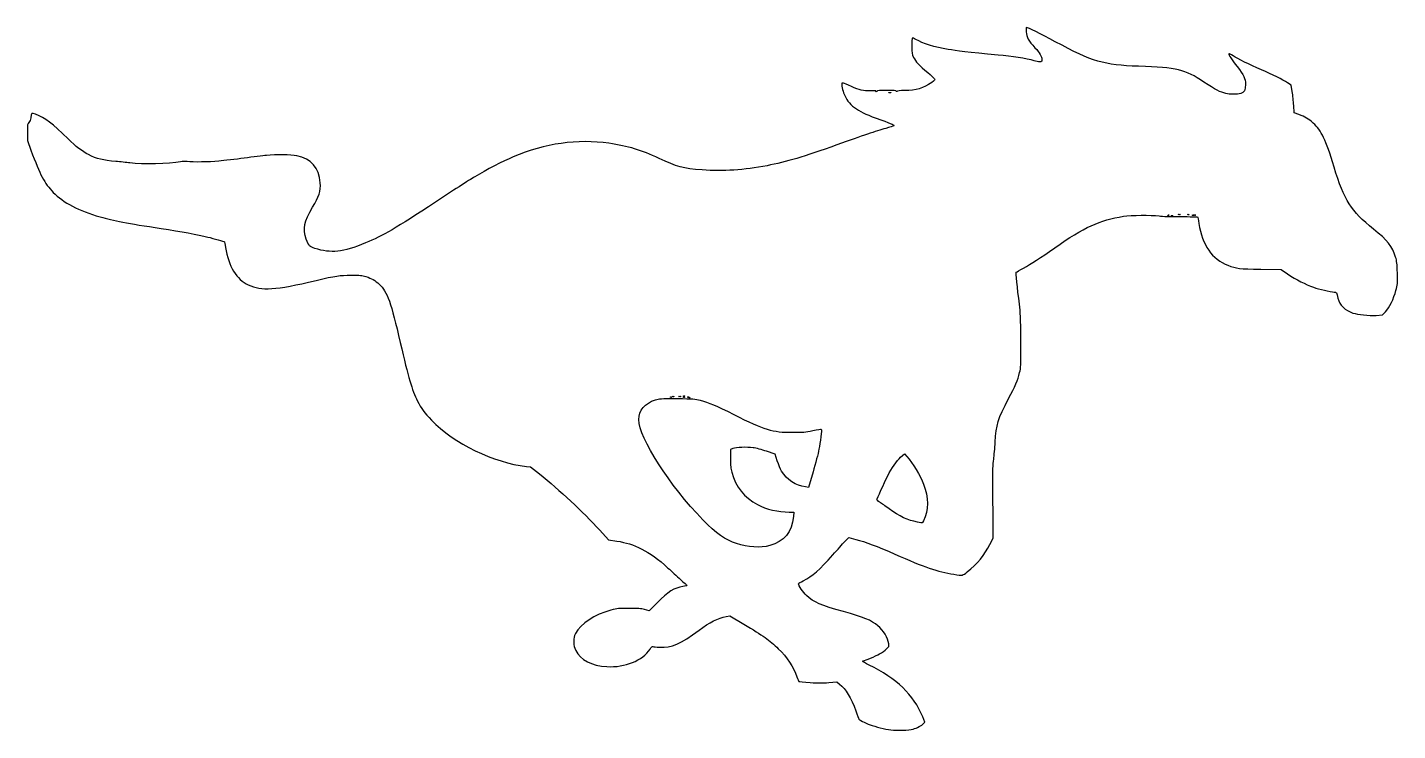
# Model space of a CAD drawing. Header units: centimetres. Extents: x -8.5 to 1.6, y 7.1 to 12.3.
import ezdxf

# ---------------------------------------------------------------- set-up
doc = ezdxf.new("R2010")
doc.units = ezdxf.units.CM
doc.header["$MEASUREMENT"] = 0
doc.layers.add('Layer 1', color=7, linetype='Continuous')

msp = doc.modelspace()

# ---------------------------------------------------------------- linework, layer by layer
at = {"layer": 'Layer 1'}
for points, knots in [([(-2.14722, 7.14827), (-2.19005, 7.15362), (-2.26336, 7.17133), (-2.30032, 7.18524), (-2.30032, 7.18524), (-2.34029, 7.20028), (-2.38525, 7.22344), (-2.38525, 7.22898), (-2.38525, 7.22898), (-2.38525, 7.23151), (-2.39439, 7.25801), (-2.40557, 7.28788), (-2.40557, 7.28788), (-2.44231, 7.38609), (-2.48057, 7.44917), (-2.52601, 7.4864), (-2.52601, 7.4864), (-2.52601, 7.4864), (-2.54666, 7.50332), (-2.54666, 7.50332), (-2.54666, 7.50332), (-2.54666, 7.50332), (-2.60529, 7.4979), (-2.60529, 7.4979), (-2.60529, 7.4979), (-2.65171, 7.4936), (-2.68061, 7.49365), (-2.74417, 7.49814), (-2.74417, 7.49814), (-2.78831, 7.50126), (-2.82599, 7.50498), (-2.8279, 7.50639), (-2.8279, 7.50639), (-2.82981, 7.50781), (-2.83615, 7.52309), (-2.84199, 7.54035), (-2.84199, 7.54035), (-2.86624, 7.61202), (-2.91558, 7.68678), (-2.97902, 7.74795), (-2.97902, 7.74795), (-3.04477, 7.81134), (-3.08931, 7.84308), (-3.23497, 7.93032), (-3.23497, 7.93032), (-3.23497, 7.93032), (-3.33661, 7.9912), (-3.33661, 7.9912), (-3.33661, 7.9912), (-3.33661, 7.9912), (-3.36391, 7.98625), (-3.36391, 7.98625), (-3.36391, 7.98625), (-3.42394, 7.97536), (-3.48891, 7.94275), (-3.56444, 7.88558), (-3.56444, 7.88558), (-3.70385, 7.78006), (-3.76476, 7.7537), (-3.8571, 7.75894), (-3.8571, 7.75894), (-3.87985, 7.76023), (-3.90161, 7.76259), (-3.90546, 7.76418), (-3.90546, 7.76418), (-3.91047, 7.76626), (-3.91657, 7.76072), (-3.92696, 7.74468), (-3.92696, 7.74468), (-3.98167, 7.66025), (-4.11086, 7.60805), (-4.24598, 7.61579), (-4.24598, 7.61579), (-4.35817, 7.6222), (-4.44152, 7.66525), (-4.47553, 7.73435), (-4.47553, 7.73435), (-4.4884, 7.76048), (-4.49018, 7.7685), (-4.49018, 7.80019), (-4.49018, 7.80019), (-4.49019, 7.83118), (-4.48838, 7.83972), (-4.47739, 7.86069), (-4.47739, 7.86069), (-4.43983, 7.93237), (-4.33582, 8.00061), (-4.21558, 8.03244), (-4.21558, 8.03244), (-4.16614, 8.04553), (-4.15817, 8.04637), (-4.08229, 8.04643), (-4.08229, 8.04643), (-4.01342, 8.04649), (-3.99666, 8.04511), (-3.96796, 8.03698), (-3.96796, 8.03698), (-3.96796, 8.03698), (-3.93433, 8.02746), (-3.93433, 8.02746), (-3.93433, 8.02746), (-3.93433, 8.02746), (-3.87461, 8.08744), (-3.87461, 8.08744), (-3.87461, 8.08744), (-3.79313, 8.16928), (-3.7481, 8.19783), (-3.68481, 8.2078), (-3.68481, 8.2078), (-3.66793, 8.21046), (-3.65428, 8.2137), (-3.65449, 8.215), (-3.65449, 8.215), (-3.65469, 8.21631), (-3.67587, 8.23654), (-3.70156, 8.25997), (-3.70156, 8.25997), (-3.72724, 8.2834), (-3.76894, 8.32143), (-3.79421, 8.3445), (-3.79421, 8.3445), (-3.86495, 8.40902), (-3.92793, 8.45439), (-3.98814, 8.48419), (-3.98814, 8.48419), (-4.05663, 8.51809), (-4.09883, 8.53168), (-4.17352, 8.54386), (-4.17352, 8.54386), (-4.17352, 8.54386), (-4.23337, 8.55362), (-4.23337, 8.55362), (-4.23337, 8.55362), (-4.23337, 8.55362), (-4.29739, 8.62316), (-4.29739, 8.62316), (-4.29739, 8.62316), (-4.42506, 8.76184), (-4.59477, 8.92027), (-4.74407, 9.04016), (-4.74407, 9.04016), (-4.74407, 9.04016), (-4.80952, 9.09273), (-4.80952, 9.09273), (-4.80952, 9.09273), (-4.80952, 9.09273), (-4.84046, 9.09593), (-4.84046, 9.09593), (-4.84046, 9.09593), (-5.08011, 9.12077), (-5.37692, 9.26534), (-5.54238, 9.43783), (-5.54238, 9.43783), (-5.59253, 9.49012), (-5.61838, 9.52555), (-5.64475, 9.57814), (-5.64475, 9.57814), (-5.68715, 9.66272), (-5.71275, 9.7494), (-5.77252, 10.01081), (-5.77252, 10.01081), (-5.83981, 10.30507), (-5.86895, 10.38582), (-5.92798, 10.44159), (-5.92798, 10.44159), (-5.95843, 10.47036), (-5.98367, 10.4849), (-6.02593, 10.49804), (-6.02593, 10.49804), (-6.05565, 10.50727), (-6.0684, 10.50848), (-6.13578, 10.5084), (-6.13578, 10.5084), (-6.22217, 10.5083), (-6.24734, 10.50454), (-6.39522, 10.46957), (-6.39522, 10.46957), (-6.69706, 10.3982), (-6.79618, 10.39176), (-6.89539, 10.43707), (-6.89539, 10.43707), (-6.98303, 10.47709), (-7.04097, 10.57235), (-7.0639, 10.71411), (-7.0639, 10.71411), (-7.06746, 10.73611), (-7.07093, 10.75463), (-7.07161, 10.75527), (-7.07161, 10.75527), (-7.07418, 10.75769), (-7.15082, 10.77974), (-7.1939, 10.79047), (-7.1939, 10.79047), (-7.26524, 10.80822), (-7.39386, 10.83184), (-7.53914, 10.85387), (-7.53914, 10.85387), (-7.7907, 10.89201), (-7.89147, 10.91108), (-7.98991, 10.93914), (-7.98991, 10.93914), (-8.14534, 10.98345), (-8.26594, 11.04646), (-8.33631, 11.12013), (-8.33631, 11.12013), (-8.40315, 11.19008), (-8.43301, 11.24664), (-8.50127, 11.43251), (-8.50127, 11.43251), (-8.50127, 11.43251), (-8.52777, 11.50466), (-8.52777, 11.50466), (-8.52777, 11.50466), (-8.52777, 11.50466), (-8.52777, 11.5657), (-8.52777, 11.5657), (-8.52777, 11.5657), (-8.52777, 11.62403), (-8.5273, 11.62721), (-8.51708, 11.63742), (-8.51708, 11.63742), (-8.50979, 11.64471), (-8.50535, 11.65583), (-8.50313, 11.67238), (-8.50313, 11.67238), (-8.49845, 11.70715), (-8.49569, 11.70919), (-8.46799, 11.69837), (-8.46799, 11.69837), (-8.39484, 11.6698), (-8.34517, 11.63228), (-8.22737, 11.51666), (-8.22737, 11.51666), (-8.16952, 11.45988), (-8.12241, 11.42339), (-8.07638, 11.39971), (-8.07638, 11.39971), (-8.01473, 11.368), (-7.97032, 11.35694), (-7.87317, 11.34913), (-7.87317, 11.34913), (-7.84234, 11.34665), (-7.79594, 11.34161), (-7.77004, 11.33792), (-7.77004, 11.33792), (-7.67994, 11.3251), (-7.47892, 11.32958), (-7.39566, 11.34626), (-7.39566, 11.34626), (-7.38013, 11.34937), (-7.35928, 11.35034), (-7.34634, 11.34856), (-7.34634, 11.34856), (-7.30611, 11.343), (-7.18569, 11.34453), (-7.1128, 11.35151), (-7.1128, 11.35151), (-7.07356, 11.35527), (-6.989, 11.36528), (-6.92489, 11.37375), (-6.92489, 11.37375), (-6.86077, 11.38223), (-6.78742, 11.39126), (-6.76188, 11.39382), (-6.76188, 11.39382), (-6.69138, 11.40089), (-6.57866, 11.39972), (-6.53799, 11.39148), (-6.53799, 11.39148), (-6.42915, 11.36945), (-6.37234, 11.3039), (-6.36396, 11.19069), (-6.36396, 11.19069), (-6.35958, 11.13139), (-6.37327, 11.08778), (-6.42053, 11.01057), (-6.42053, 11.01057), (-6.48346, 10.90776), (-6.49479, 10.85041), (-6.46694, 10.7757), (-6.46694, 10.7757), (-6.44798, 10.72484), (-6.44222, 10.71856), (-6.40336, 10.70635), (-6.40336, 10.70635), (-6.28311, 10.66859), (-6.19933, 10.67764), (-6.0286, 10.74686), (-6.0286, 10.74686), (-5.9024, 10.79803), (-5.80255, 10.85642), (-5.51256, 11.04865), (-5.51256, 11.04865), (-5.39419, 11.12711), (-5.26332, 11.2116), (-5.22174, 11.23641), (-5.22174, 11.23641), (-5.13697, 11.28698), (-5.01279, 11.35118), (-4.93894, 11.38263), (-4.93894, 11.38263), (-4.70341, 11.48291), (-4.46416, 11.51688), (-4.23025, 11.48325), (-4.23025, 11.48325), (-4.08796, 11.46279), (-3.99016, 11.4333), (-3.8602, 11.37169), (-3.8602, 11.37169), (-3.72818, 11.3091), (-3.68165, 11.29663), (-3.54202, 11.28637), (-3.54202, 11.28637), (-3.38639, 11.27495), (-3.23255, 11.2851), (-3.06228, 11.31804), (-3.06228, 11.31804), (-2.92164, 11.34525), (-2.79046, 11.38421), (-2.54666, 11.47119), (-2.54666, 11.47119), (-2.3517, 11.54074), (-2.25833, 11.57248), (-2.18573, 11.59386), (-2.18573, 11.59386), (-2.15614, 11.60258), (-2.12891, 11.61077), (-2.12521, 11.61206), (-2.12521, 11.61206), (-2.11517, 11.61558), (-2.13947, 11.62675), (-2.22059, 11.65594), (-2.22059, 11.65594), (-2.32149, 11.69223), (-2.35979, 11.70947), (-2.40223, 11.73771), (-2.40223, 11.73771), (-2.44401, 11.76551), (-2.47008, 11.79509), (-2.48866, 11.83574), (-2.48866, 11.83574), (-2.49983, 11.8602), (-2.51079, 11.90364), (-2.51079, 11.92346), (-2.51079, 11.92346), (-2.51079, 11.934), (-2.5016, 11.93133), (-2.43906, 11.90268), (-2.43906, 11.90268), (-2.3788, 11.87508), (-2.35327, 11.86953), (-2.29656, 11.87174), (-2.29656, 11.87174), (-2.27078, 11.87274), (-2.25595, 11.87172), (-2.25759, 11.86906), (-2.25759, 11.86906), (-2.25905, 11.8667), (-2.25811, 11.86477), (-2.25549, 11.86477), (-2.25549, 11.86477), (-2.25288, 11.86477), (-2.25075, 11.86679), (-2.25075, 11.86926), (-2.25075, 11.86926), (-2.25075, 11.87206), (-2.22385, 11.87374), (-2.17901, 11.87374), (-2.17901, 11.87374), (-2.12464, 11.87374), (-2.10726, 11.87238), (-2.1072, 11.86814), (-2.1072, 11.86814), (-2.10716, 11.86425), (-2.10613, 11.86405), (-2.10384, 11.86747), (-2.10384, 11.86747), (-2.10181, 11.87052), (-2.08008, 11.87277), (-2.04713, 11.87333), (-2.04713, 11.87333), (-1.95657, 11.87489), (-1.91218, 11.88805), (-1.8458, 11.93303), (-1.8458, 11.93303), (-1.8211, 11.94977), (-1.82005, 11.95121), (-1.82604, 11.96042), (-1.82604, 11.96042), (-1.82952, 11.96576), (-1.85134, 11.98623), (-1.87454, 12.00589), (-1.87454, 12.00589), (-1.93849, 12.0601), (-1.96531, 12.08873), (-1.97978, 12.1182), (-1.97978, 12.1182), (-1.99223, 12.14356), (-1.99294, 12.14805), (-1.99294, 12.20179), (-1.99294, 12.20179), (-1.99294, 12.23302), (-1.99163, 12.25989), (-1.99003, 12.26149), (-1.99003, 12.26149), (-1.98843, 12.26309), (-1.97633, 12.25831), (-1.96313, 12.25087), (-1.96313, 12.25087), (-1.9105, 12.22118), (-1.82283, 12.19409), (-1.72393, 12.17693), (-1.72393, 12.17693), (-1.66333, 12.16642), (-1.57948, 12.1571), (-1.35403, 12.13582), (-1.35403, 12.13582), (-1.25419, 12.1264), (-1.14704, 12.10954), (-1.08726, 12.09386), (-1.08726, 12.09386), (-1.03411, 12.07991), (-1.0314, 12.08042), (-1.03128, 12.10435), (-1.03128, 12.10435), (-1.03117, 12.12515), (-1.0468, 12.15116), (-1.08235, 12.18936), (-1.08235, 12.18936), (-1.13138, 12.24204), (-1.14508, 12.26698), (-1.14711, 12.30728), (-1.14711, 12.30728), (-1.14802, 12.32529), (-1.14763, 12.34003), (-1.14623, 12.34003), (-1.14623, 12.34003), (-1.13633, 12.34003), (-1.04047, 12.2927), (-0.93238, 12.23445), (-0.93238, 12.23445), (-0.65563, 12.0853), (-0.5746, 12.06133), (-0.31832, 12.05274), (-0.31832, 12.05274), (-0.02979, 12.04307), (0.02286, 12.03038), (0.16644, 11.93587), (0.16644, 11.93587), (0.25302, 11.87888), (0.28664, 11.86117), (0.32732, 11.85113), (0.32732, 11.85113), (0.35693, 11.84382), (0.41187, 11.84378), (0.43862, 11.85106), (0.43862, 11.85106), (0.4633, 11.85777), (0.47216, 11.87594), (0.47263, 11.92082), (0.47263, 11.92082), (0.47307, 11.96204), (0.46151, 11.98644), (0.4112, 12.0505), (0.4112, 12.0505), (0.37386, 12.09804), (0.34659, 12.1411), (0.35102, 12.14553), (0.35102, 12.14553), (0.35221, 12.14673), (0.36603, 12.13933), (0.38173, 12.1291), (0.38173, 12.1291), (0.41528, 12.10722), (0.5007, 12.06538), (0.59185, 12.02617), (0.59185, 12.02617), (0.67316, 11.9912), (0.74732, 11.95425), (0.78268, 11.93109), (0.78268, 11.93109), (0.78268, 11.93109), (0.80986, 11.9133), (0.80986, 11.9133), (0.80986, 11.9133), (0.80986, 11.9133), (0.81827, 11.8655), (0.81827, 11.8655), (0.81827, 11.8655), (0.82289, 11.83921), (0.82781, 11.79288), (0.8292, 11.76255), (0.8292, 11.76255), (0.8292, 11.76255), (0.83172, 11.70741), (0.83172, 11.70741), (0.83172, 11.70741), (0.83172, 11.70741), (0.86762, 11.6953), (0.86762, 11.6953), (0.86762, 11.6953), (0.91316, 11.67994), (0.93875, 11.66481), (0.97325, 11.63288), (0.97325, 11.63288), (1.03597, 11.57481), (1.06462, 11.5145), (1.12747, 11.30824), (1.12747, 11.30824), (1.20325, 11.05958), (1.25159, 10.98348), (1.41876, 10.84965), (1.41876, 10.84965), (1.52187, 10.76711), (1.55857, 10.72069), (1.58214, 10.64305), (1.58214, 10.64305), (1.59152, 10.61214), (1.59332, 10.59549), (1.59507, 10.52384), (1.59507, 10.52384), (1.59701, 10.4444), (1.59656, 10.43852), (1.58517, 10.39606), (1.58517, 10.39606), (1.56931, 10.33696), (1.5351, 10.26691), (1.50778, 10.23759), (1.50778, 10.23759), (1.50778, 10.23759), (1.48632, 10.21458), (1.48632, 10.21458), (1.48632, 10.21458), (1.48632, 10.21458), (1.43925, 10.21189), (1.43925, 10.21189), (1.43925, 10.21189), (1.3829, 10.20867), (1.30423, 10.2164), (1.26672, 10.22885), (1.26672, 10.22885), (1.20898, 10.24801), (1.16815, 10.28843), (1.15636, 10.33811), (1.15636, 10.33811), (1.14556, 10.38366), (1.14603, 10.38286), (1.12953, 10.38415), (1.12953, 10.38415), (1.09635, 10.38675), (1.01886, 10.40461), (0.97574, 10.41959), (0.97574, 10.41959), (0.91738, 10.43987), (0.84619, 10.47633), (0.78446, 10.51758), (0.78446, 10.51758), (0.78446, 10.51758), (0.73554, 10.55026), (0.73554, 10.55026), (0.73554, 10.55026), (0.73554, 10.55026), (0.58635, 10.55238), (0.58635, 10.55238), (0.58635, 10.55238), (0.42527, 10.55467), (0.40767, 10.55679), (0.34378, 10.5816), (0.34378, 10.5816), (0.22583, 10.6274), (0.15353, 10.73133), (0.12803, 10.89174), (0.12803, 10.89174), (0.12392, 10.91755), (0.11996, 10.93927), (0.11923, 10.94001), (0.11923, 10.94001), (0.11849, 10.94074), (0.06262, 10.94137), (-0.00494, 10.9414), (-0.00494, 10.9414), (-0.0725, 10.94143), (-0.14492, 10.94364), (-0.16588, 10.9463), (-0.16588, 10.9463), (-0.22666, 10.95404), (-0.37085, 10.95263), (-0.42765, 10.94375), (-0.42765, 10.94375), (-0.60485, 10.91605), (-0.71913, 10.86382), (-0.93614, 10.71136), (-0.93614, 10.71136), (-1.04643, 10.63388), (-1.10899, 10.59314), (-1.1677, 10.56055), (-1.1677, 10.56055), (-1.19469, 10.54557), (-1.21849, 10.53274), (-1.2206, 10.53204), (-1.2206, 10.53204), (-1.22451, 10.53074), (-1.21313, 10.41451), (-1.19724, 10.29328), (-1.19724, 10.29328), (-1.18984, 10.23683), (-1.18822, 10.19397), (-1.18717, 10.0265), (-1.18717, 10.0265), (-1.18596, 9.83384), (-1.18625, 9.82566), (-1.19571, 9.78857), (-1.19571, 9.78857), (-1.21033, 9.73129), (-1.22874, 9.68794), (-1.2775, 9.59608), (-1.2775, 9.59608), (-1.35501, 9.45003), (-1.37043, 9.40007), (-1.37645, 9.2755), (-1.37645, 9.2755), (-1.37859, 9.23111), (-1.38359, 9.17361), (-1.38754, 9.14772), (-1.38754, 9.14772), (-1.39339, 9.10944), (-1.39449, 9.06923), (-1.39344, 8.93251), (-1.39344, 8.93251), (-1.39272, 8.84003), (-1.39219, 8.71967), (-1.39224, 8.66503), (-1.39224, 8.66503), (-1.39224, 8.66503), (-1.39235, 8.56569), (-1.39235, 8.56569), (-1.39235, 8.56569), (-1.39235, 8.56569), (-1.4159, 8.51832), (-1.4159, 8.51832), (-1.4159, 8.51832), (-1.45326, 8.44315), (-1.50955, 8.3748), (-1.58283, 8.31559), (-1.58283, 8.31559), (-1.61678, 8.28816), (-1.61769, 8.288), (-1.68133, 8.29825), (-1.68133, 8.29825), (-1.80253, 8.31775), (-1.89995, 8.35095), (-2.11848, 8.44719), (-2.11848, 8.44719), (-2.25135, 8.5057), (-2.33374, 8.53694), (-2.40612, 8.55626), (-2.40612, 8.55626), (-2.40612, 8.55626), (-2.45918, 8.57042), (-2.45918, 8.57042), (-2.45918, 8.57042), (-2.45918, 8.57042), (-2.48789, 8.53961), (-2.48789, 8.53961), (-2.48789, 8.53961), (-2.50368, 8.52267), (-2.54326, 8.47854), (-2.57585, 8.44155), (-2.57585, 8.44155), (-2.67381, 8.33036), (-2.72556, 8.28511), (-2.79438, 8.25046), (-2.79438, 8.25046), (-2.81349, 8.24084), (-2.82913, 8.23075), (-2.82913, 8.22804), (-2.82913, 8.22804), (-2.82913, 8.21358), (-2.79763, 8.16705), (-2.77053, 8.14148), (-2.77053, 8.14148), (-2.71627, 8.0903), (-2.66566, 8.06823), (-2.49651, 8.02201), (-2.49651, 8.02201), (-2.34781, 7.98138), (-2.2909, 7.95802), (-2.24314, 7.91801), (-2.24314, 7.91801), (-2.20217, 7.88369), (-2.16885, 7.82788), (-2.16275, 7.78339), (-2.16275, 7.78339), (-2.16026, 7.76525), (-2.16111, 7.7634), (-2.17992, 7.74606), (-2.17992, 7.74606), (-2.1908, 7.73603), (-2.21371, 7.71969), (-2.23083, 7.70976), (-2.23083, 7.70976), (-2.26029, 7.69267), (-2.33824, 7.65917), (-2.34856, 7.65917), (-2.34856, 7.65917), (-2.35119, 7.65917), (-2.35447, 7.65733), (-2.35586, 7.65509), (-2.35586, 7.65509), (-2.35725, 7.65285), (-2.33568, 7.64006), (-2.30793, 7.62667), (-2.30793, 7.62667), (-2.10489, 7.52871), (-1.97972, 7.40796), (-1.91235, 7.24506), (-1.91235, 7.24506), (-1.91235, 7.24506), (-1.89592, 7.20533), (-1.89592, 7.20533), (-1.89592, 7.20533), (-1.89592, 7.20533), (-1.90543, 7.1952), (-1.90543, 7.1952), (-1.90543, 7.1952), (-1.91846, 7.18133), (-1.95547, 7.16176), (-1.9833, 7.15402), (-1.9833, 7.15402), (-2.01226, 7.14597), (-2.10331, 7.14278), (-2.14722, 7.14827)], [0, 0, 0, 0, 0.00543478, 0.00543478, 0.00543478, 0.00543478, 0.01086957, 0.01086957, 0.01086957, 0.01086957, 0.01630435, 0.01630435, 0.01630435, 0.01630435, 0.02173913, 0.02173913, 0.02173913, 0.02173913, 0.02717391, 0.02717391, 0.02717391, 0.02717391, 0.0326087, 0.0326087, 0.0326087, 0.0326087, 0.03804348, 0.03804348, 0.03804348, 0.03804348, 0.04347826, 0.04347826, 0.04347826, 0.04347826, 0.04891304, 0.04891304, 0.04891304, 0.04891304, 0.05434783, 0.05434783, 0.05434783, 0.05434783, 0.05978261, 0.05978261, 0.05978261, 0.05978261, 0.06521739, 0.06521739, 0.06521739, 0.06521739, 0.07065217, 0.07065217, 0.07065217, 0.07065217, 0.07608696, 0.07608696, 0.07608696, 0.07608696, 0.08152174, 0.08152174, 0.08152174, 0.08152174, 0.08695652, 0.08695652, 0.08695652, 0.08695652, 0.0923913, 0.0923913, 0.0923913, 0.0923913, 0.09782609, 0.09782609, 0.09782609, 0.09782609, 0.10326087, 0.10326087, 0.10326087, 0.10326087, 0.10869565, 0.10869565, 0.10869565, 0.10869565, 0.11413043, 0.11413043, 0.11413043, 0.11413043, 0.11956522, 0.11956522, 0.11956522, 0.11956522, 0.125, 0.125, 0.125, 0.125, 0.13043478, 0.13043478, 0.13043478, 0.13043478, 0.13586957, 0.13586957, 0.13586957, 0.13586957, 0.14130435, 0.14130435, 0.14130435, 0.14130435, 0.14673913, 0.14673913, 0.14673913, 0.14673913, 0.15217391, 0.15217391, 0.15217391, 0.15217391, 0.1576087, 0.1576087, 0.1576087, 0.1576087, 0.16304348, 0.16304348, 0.16304348, 0.16304348, 0.16847826, 0.16847826, 0.16847826, 0.16847826, 0.17391304, 0.17391304, 0.17391304, 0.17391304, 0.17934783, 0.17934783, 0.17934783, 0.17934783, 0.18478261, 0.18478261, 0.18478261, 0.18478261, 0.19021739, 0.19021739, 0.19021739, 0.19021739, 0.19565217, 0.19565217, 0.19565217, 0.19565217, 0.20108696, 0.20108696, 0.20108696, 0.20108696, 0.20652174, 0.20652174, 0.20652174, 0.20652174, 0.21195652, 0.21195652, 0.21195652, 0.21195652, 0.2173913, 0.2173913, 0.2173913, 0.2173913, 0.22282609, 0.22282609, 0.22282609, 0.22282609, 0.22826087, 0.22826087, 0.22826087, 0.22826087, 0.23369565, 0.23369565, 0.23369565, 0.23369565, 0.23913043, 0.23913043, 0.23913043, 0.23913043, 0.24456522, 0.24456522, 0.24456522, 0.24456522, 0.25, 0.25, 0.25, 0.25, 0.25543478, 0.25543478, 0.25543478, 0.25543478, 0.26086957, 0.26086957, 0.26086957, 0.26086957, 0.26630435, 0.26630435, 0.26630435, 0.26630435, 0.27173913, 0.27173913, 0.27173913, 0.27173913, 0.27717391, 0.27717391, 0.27717391, 0.27717391, 0.2826087, 0.2826087, 0.2826087, 0.2826087, 0.28804348, 0.28804348, 0.28804348, 0.28804348, 0.29347826, 0.29347826, 0.29347826, 0.29347826, 0.29891304, 0.29891304, 0.29891304, 0.29891304, 0.30434783, 0.30434783, 0.30434783, 0.30434783, 0.30978261, 0.30978261, 0.30978261, 0.30978261, 0.31521739, 0.31521739, 0.31521739, 0.31521739, 0.32065217, 0.32065217, 0.32065217, 0.32065217, 0.32608696, 0.32608696, 0.32608696, 0.32608696, 0.33152174, 0.33152174, 0.33152174, 0.33152174, 0.33695652, 0.33695652, 0.33695652, 0.33695652, 0.3423913, 0.3423913, 0.3423913, 0.3423913, 0.34782609, 0.34782609, 0.34782609, 0.34782609, 0.35326087, 0.35326087, 0.35326087, 0.35326087, 0.35869565, 0.35869565, 0.35869565, 0.35869565, 0.36413043, 0.36413043, 0.36413043, 0.36413043, 0.36956522, 0.36956522, 0.36956522, 0.36956522, 0.375, 0.375, 0.375, 0.375, 0.38043478, 0.38043478, 0.38043478, 0.38043478, 0.38586957, 0.38586957, 0.38586957, 0.38586957, 0.39130435, 0.39130435, 0.39130435, 0.39130435, 0.39673913, 0.39673913, 0.39673913, 0.39673913, 0.40217391, 0.40217391, 0.40217391, 0.40217391, 0.4076087, 0.4076087, 0.4076087, 0.4076087, 0.41304348, 0.41304348, 0.41304348, 0.41304348, 0.41847826, 0.41847826, 0.41847826, 0.41847826, 0.42391304, 0.42391304, 0.42391304, 0.42391304, 0.42934783, 0.42934783, 0.42934783, 0.42934783, 0.43478261, 0.43478261, 0.43478261, 0.43478261, 0.44021739, 0.44021739, 0.44021739, 0.44021739, 0.44565217, 0.44565217, 0.44565217, 0.44565217, 0.45108696, 0.45108696, 0.45108696, 0.45108696, 0.45652174, 0.45652174, 0.45652174, 0.45652174, 0.46195652, 0.46195652, 0.46195652, 0.46195652, 0.4673913, 0.4673913, 0.4673913, 0.4673913, 0.47282609, 0.47282609, 0.47282609, 0.47282609, 0.47826087, 0.47826087, 0.47826087, 0.47826087, 0.48369565, 0.48369565, 0.48369565, 0.48369565, 0.48913043, 0.48913043, 0.48913043, 0.48913043, 0.49456522, 0.49456522, 0.49456522, 0.49456522, 0.5, 0.5, 0.5, 0.5, 0.50543478, 0.50543478, 0.50543478, 0.50543478, 0.51086957, 0.51086957, 0.51086957, 0.51086957, 0.51630435, 0.51630435, 0.51630435, 0.51630435, 0.52173913, 0.52173913, 0.52173913, 0.52173913, 0.52717391, 0.52717391, 0.52717391, 0.52717391, 0.5326087, 0.5326087, 0.5326087, 0.5326087, 0.53804348, 0.53804348, 0.53804348, 0.53804348, 0.54347826, 0.54347826, 0.54347826, 0.54347826, 0.54891304, 0.54891304, 0.54891304, 0.54891304, 0.55434783, 0.55434783, 0.55434783, 0.55434783, 0.55978261, 0.55978261, 0.55978261, 0.55978261, 0.56521739, 0.56521739, 0.56521739, 0.56521739, 0.57065217, 0.57065217, 0.57065217, 0.57065217, 0.57608696, 0.57608696, 0.57608696, 0.57608696, 0.58152174, 0.58152174, 0.58152174, 0.58152174, 0.58695652, 0.58695652, 0.58695652, 0.58695652, 0.5923913, 0.5923913, 0.5923913, 0.5923913, 0.59782609, 0.59782609, 0.59782609, 0.59782609, 0.60326087, 0.60326087, 0.60326087, 0.60326087, 0.60869565, 0.60869565, 0.60869565, 0.60869565, 0.61413043, 0.61413043, 0.61413043, 0.61413043, 0.61956522, 0.61956522, 0.61956522, 0.61956522, 0.625, 0.625, 0.625, 0.625, 0.63043478, 0.63043478, 0.63043478, 0.63043478, 0.63586957, 0.63586957, 0.63586957, 0.63586957, 0.64130435, 0.64130435, 0.64130435, 0.64130435, 0.64673913, 0.64673913, 0.64673913, 0.64673913, 0.65217391, 0.65217391, 0.65217391, 0.65217391, 0.6576087, 0.6576087, 0.6576087, 0.6576087, 0.66304348, 0.66304348, 0.66304348, 0.66304348, 0.66847826, 0.66847826, 0.66847826, 0.66847826, 0.67391304, 0.67391304, 0.67391304, 0.67391304, 0.67934783, 0.67934783, 0.67934783, 0.67934783, 0.68478261, 0.68478261, 0.68478261, 0.68478261, 0.69021739, 0.69021739, 0.69021739, 0.69021739, 0.69565217, 0.69565217, 0.69565217, 0.69565217, 0.70108696, 0.70108696, 0.70108696, 0.70108696, 0.70652174, 0.70652174, 0.70652174, 0.70652174, 0.71195652, 0.71195652, 0.71195652, 0.71195652, 0.7173913, 0.7173913, 0.7173913, 0.7173913, 0.72282609, 0.72282609, 0.72282609, 0.72282609, 0.72826087, 0.72826087, 0.72826087, 0.72826087, 0.73369565, 0.73369565, 0.73369565, 0.73369565, 0.73913043, 0.73913043, 0.73913043, 0.73913043, 0.74456522, 0.74456522, 0.74456522, 0.74456522, 0.75, 0.75, 0.75, 0.75, 0.75543478, 0.75543478, 0.75543478, 0.75543478, 0.76086957, 0.76086957, 0.76086957, 0.76086957, 0.76630435, 0.76630435, 0.76630435, 0.76630435, 0.77173913, 0.77173913, 0.77173913, 0.77173913, 0.77717391, 0.77717391, 0.77717391, 0.77717391, 0.7826087, 0.7826087, 0.7826087, 0.7826087, 0.78804348, 0.78804348, 0.78804348, 0.78804348, 0.79347826, 0.79347826, 0.79347826, 0.79347826, 0.79891304, 0.79891304, 0.79891304, 0.79891304, 0.80434783, 0.80434783, 0.80434783, 0.80434783, 0.80978261, 0.80978261, 0.80978261, 0.80978261, 0.81521739, 0.81521739, 0.81521739, 0.81521739, 0.82065217, 0.82065217, 0.82065217, 0.82065217, 0.82608696, 0.82608696, 0.82608696, 0.82608696, 0.83152174, 0.83152174, 0.83152174, 0.83152174, 0.83695652, 0.83695652, 0.83695652, 0.83695652, 0.8423913, 0.8423913, 0.8423913, 0.8423913, 0.84782609, 0.84782609, 0.84782609, 0.84782609, 0.85326087, 0.85326087, 0.85326087, 0.85326087, 0.85869565, 0.85869565, 0.85869565, 0.85869565, 0.86413043, 0.86413043, 0.86413043, 0.86413043, 0.86956522, 0.86956522, 0.86956522, 0.86956522, 0.875, 0.875, 0.875, 0.875, 0.88043478, 0.88043478, 0.88043478, 0.88043478, 0.88586957, 0.88586957, 0.88586957, 0.88586957, 0.89130435, 0.89130435, 0.89130435, 0.89130435, 0.89673913, 0.89673913, 0.89673913, 0.89673913, 0.90217391, 0.90217391, 0.90217391, 0.90217391, 0.9076087, 0.9076087, 0.9076087, 0.9076087, 0.91304348, 0.91304348, 0.91304348, 0.91304348, 0.91847826, 0.91847826, 0.91847826, 0.91847826, 0.92391304, 0.92391304, 0.92391304, 0.92391304, 0.92934783, 0.92934783, 0.92934783, 0.92934783, 0.93478261, 0.93478261, 0.93478261, 0.93478261, 0.94021739, 0.94021739, 0.94021739, 0.94021739, 0.94565217, 0.94565217, 0.94565217, 0.94565217, 0.95108696, 0.95108696, 0.95108696, 0.95108696, 0.95652174, 0.95652174, 0.95652174, 0.95652174, 0.96195652, 0.96195652, 0.96195652, 0.96195652, 0.9673913, 0.9673913, 0.9673913, 0.9673913, 0.97282609, 0.97282609, 0.97282609, 0.97282609, 0.97826087, 0.97826087, 0.97826087, 0.97826087, 0.98369565, 0.98369565, 0.98369565, 0.98369565, 0.98913043, 0.98913043, 0.98913043, 0.98913043, 1, 1, 1, 1]), ([(-2.14883, 11.85891), (-2.15319, 11.86005), (-2.15925, 11.85997), (-2.16228, 11.85875), (-2.16228, 11.85875), (-2.16532, 11.85752), (-2.16175, 11.85659), (-2.15435, 11.85668), (-2.15435, 11.85668), (-2.14695, 11.85677), (-2.14447, 11.85778), (-2.14883, 11.85891)], [0, 0, 0, 0, 0.25, 0.25, 0.25, 0.25, 0.5, 0.5, 0.5, 0.5, 1, 1, 1, 1]), ([(-0.09178, 10.95374), (-0.09316, 10.95512), (-0.09678, 10.95374), (-0.09982, 10.95068), (-0.09982, 10.95068), (-0.10422, 10.94625), (-0.1037, 10.94573), (-0.09731, 10.94817), (-0.09731, 10.94817), (-0.09289, 10.94985), (-0.0904, 10.95236), (-0.09178, 10.95374)], [0, 0, 0, 0, 0.25, 0.25, 0.25, 0.25, 0.5, 0.5, 0.5, 0.5, 1, 1, 1, 1]), ([(-0.0664, 10.9487), (-0.06964, 10.95), (-0.0735, 10.94984), (-0.07499, 10.94835), (-0.07499, 10.94835), (-0.07648, 10.94686), (-0.07383, 10.9458), (-0.06911, 10.94599), (-0.06911, 10.94599), (-0.06388, 10.94621), (-0.06282, 10.94727), (-0.0664, 10.9487)], [0, 0, 0, 0, 0.25, 0.25, 0.25, 0.25, 0.5, 0.5, 0.5, 0.5, 1, 1, 1, 1]), ([(-0.01016, 10.95771), (-0.01452, 10.95885), (-0.02057, 10.95877), (-0.02361, 10.95755), (-0.02361, 10.95755), (-0.02665, 10.95632), (-0.02308, 10.95539), (-0.01568, 10.95548), (-0.01568, 10.95548), (-0.00828, 10.95557), (-0.0058, 10.95657), (-0.01016, 10.95771)], [0, 0, 0, 0, 0.25, 0.25, 0.25, 0.25, 0.5, 0.5, 0.5, 0.5, 1, 1, 1, 1]), ([(0.05466, 10.95767), (0.05142, 10.95896), (0.04755, 10.9588), (0.04606, 10.95731), (0.04606, 10.95731), (0.04457, 10.95582), (0.04722, 10.95476), (0.05195, 10.95496), (0.05195, 10.95496), (0.05717, 10.95517), (0.05823, 10.95624), (0.05466, 10.95767)], [0, 0, 0, 0, 0.25, 0.25, 0.25, 0.25, 0.5, 0.5, 0.5, 0.5, 1, 1, 1, 1]), ([(0.09699, 10.9537), (0.0899, 10.95458), (0.08234, 10.95354), (0.08018, 10.95137), (0.08018, 10.95137), (0.07792, 10.94912), (0.08341, 10.94843), (0.09305, 10.94977), (0.09305, 10.94977), (0.10853, 10.95191), (0.10884, 10.95222), (0.09699, 10.9537)], [0, 0, 0, 0, 0.25, 0.25, 0.25, 0.25, 0.5, 0.5, 0.5, 0.5, 1, 1, 1, 1]), ([(-3.0419, 8.50995), (-2.93675, 8.53844), (-2.87841, 8.61043), (-2.86733, 8.72537), (-2.86733, 8.72537), (-2.86733, 8.72537), (-2.86421, 8.75765), (-2.86421, 8.75765), (-2.86421, 8.75765), (-2.86421, 8.75765), (-2.89878, 8.75765), (-2.89878, 8.75765), (-2.89878, 8.75765), (-2.97996, 8.75765), (-3.06638, 8.77841), (-3.13352, 8.81403), (-3.13352, 8.81403), (-3.23083, 8.86568), (-3.29238, 8.94301), (-3.32311, 9.05227), (-3.32311, 9.05227), (-3.33113, 9.08075), (-3.33299, 9.0995), (-3.33324, 9.15396), (-3.33324, 9.15396), (-3.33324, 9.15396), (-3.33353, 9.22073), (-3.33353, 9.22073), (-3.33353, 9.22073), (-3.33353, 9.22073), (-3.3156, 9.2272), (-3.3156, 9.2272), (-3.3156, 9.2272), (-3.29007, 9.23642), (-3.21026, 9.2396), (-3.16519, 9.23319), (-3.16519, 9.23319), (-3.14434, 9.23023), (-3.09934, 9.21836), (-3.06518, 9.20682), (-3.06518, 9.20682), (-3.06518, 9.20682), (-3.00306, 9.18583), (-3.00306, 9.18583), (-3.00306, 9.18583), (-3.00306, 9.18583), (-2.98652, 9.13602), (-2.98652, 9.13602), (-2.98652, 9.13602), (-2.97742, 9.10863), (-2.96301, 9.07468), (-2.95448, 9.06058), (-2.95448, 9.06058), (-2.91512, 8.99551), (-2.85134, 8.95338), (-2.77732, 8.94356), (-2.77732, 8.94356), (-2.77732, 8.94356), (-2.75492, 8.94059), (-2.75492, 8.94059), (-2.75492, 8.94059), (-2.75492, 8.94059), (-2.72233, 9.05424), (-2.72233, 9.05424), (-2.72233, 9.05424), (-2.7044, 9.11675), (-2.68488, 9.19211), (-2.67894, 9.2217), (-2.67894, 9.2217), (-2.66912, 9.27068), (-2.65763, 9.36741), (-2.66118, 9.37123), (-2.66118, 9.37123), (-2.66198, 9.37209), (-2.69052, 9.36705), (-2.72459, 9.36002), (-2.72459, 9.36002), (-2.78038, 9.34851), (-2.79523, 9.34724), (-2.87397, 9.34728), (-2.87397, 9.34728), (-3.02255, 9.34735), (-3.07986, 9.36474), (-3.30873, 9.47927), (-3.30873, 9.47927), (-3.44359, 9.54675), (-3.49079, 9.56683), (-3.55547, 9.58425), (-3.55547, 9.58425), (-3.59614, 9.5952), (-3.60394, 9.59576), (-3.72809, 9.59647), (-3.72809, 9.59647), (-3.84891, 9.59717), (-3.86018, 9.59656), (-3.88726, 9.58784), (-3.88726, 9.58784), (-3.96524, 9.56275), (-4.01062, 9.50846), (-4.00974, 9.44132), (-4.00974, 9.44132), (-4.00794, 9.30535), (-3.78311, 8.95384), (-3.5356, 8.70003), (-3.5356, 8.70003), (-3.43593, 8.59782), (-3.37278, 8.55317), (-3.28742, 8.52458), (-3.28742, 8.52458), (-3.20518, 8.49703), (-3.11042, 8.49139), (-3.0419, 8.50995)], [0, 0, 0, 0, 0.03448276, 0.03448276, 0.03448276, 0.03448276, 0.06896552, 0.06896552, 0.06896552, 0.06896552, 0.10344828, 0.10344828, 0.10344828, 0.10344828, 0.13793103, 0.13793103, 0.13793103, 0.13793103, 0.17241379, 0.17241379, 0.17241379, 0.17241379, 0.20689655, 0.20689655, 0.20689655, 0.20689655, 0.24137931, 0.24137931, 0.24137931, 0.24137931, 0.27586207, 0.27586207, 0.27586207, 0.27586207, 0.31034483, 0.31034483, 0.31034483, 0.31034483, 0.34482759, 0.34482759, 0.34482759, 0.34482759, 0.37931034, 0.37931034, 0.37931034, 0.37931034, 0.4137931, 0.4137931, 0.4137931, 0.4137931, 0.44827586, 0.44827586, 0.44827586, 0.44827586, 0.48275862, 0.48275862, 0.48275862, 0.48275862, 0.51724138, 0.51724138, 0.51724138, 0.51724138, 0.55172414, 0.55172414, 0.55172414, 0.55172414, 0.5862069, 0.5862069, 0.5862069, 0.5862069, 0.62068966, 0.62068966, 0.62068966, 0.62068966, 0.65517241, 0.65517241, 0.65517241, 0.65517241, 0.68965517, 0.68965517, 0.68965517, 0.68965517, 0.72413793, 0.72413793, 0.72413793, 0.72413793, 0.75862069, 0.75862069, 0.75862069, 0.75862069, 0.79310345, 0.79310345, 0.79310345, 0.79310345, 0.82758621, 0.82758621, 0.82758621, 0.82758621, 0.86206897, 0.86206897, 0.86206897, 0.86206897, 0.89655172, 0.89655172, 0.89655172, 0.89655172, 0.93103448, 0.93103448, 0.93103448, 0.93103448, 1, 1, 1, 1]), ([(-3.76984, 9.60811), (-3.77308, 9.6094), (-3.77695, 9.60924), (-3.77844, 9.60775), (-3.77844, 9.60775), (-3.77993, 9.60626), (-3.77728, 9.6052), (-3.77255, 9.6054), (-3.77255, 9.6054), (-3.76733, 9.60561), (-3.76627, 9.60668), (-3.76984, 9.60811)], [0, 0, 0, 0, 0.25, 0.25, 0.25, 0.25, 0.5, 0.5, 0.5, 0.5, 1, 1, 1, 1]), ([(-3.75191, 9.61259), (-3.75514, 9.61389), (-3.75901, 9.61373), (-3.7605, 9.61224), (-3.7605, 9.61224), (-3.76199, 9.61075), (-3.75934, 9.60969), (-3.75462, 9.60988), (-3.75462, 9.60988), (-3.74939, 9.6101), (-3.74833, 9.61116), (-3.75191, 9.61259)], [0, 0, 0, 0, 0.25, 0.25, 0.25, 0.25, 0.5, 0.5, 0.5, 0.5, 1, 1, 1, 1]), ([(-3.70015, 9.61264), (-3.70451, 9.61377), (-3.71057, 9.6137), (-3.7136, 9.61247), (-3.7136, 9.61247), (-3.71664, 9.61124), (-3.71307, 9.61031), (-3.70567, 9.6104), (-3.70567, 9.6104), (-3.69827, 9.61049), (-3.69579, 9.6115), (-3.70015, 9.61264)], [0, 0, 0, 0, 0.25, 0.25, 0.25, 0.25, 0.5, 0.5, 0.5, 0.5, 1, 1, 1, 1]), ([(-3.67092, 9.60801), (-3.67401, 9.60926), (-3.67905, 9.60926), (-3.68213, 9.60801), (-3.68213, 9.60801), (-3.68521, 9.60677), (-3.68269, 9.60575), (-3.67653, 9.60575), (-3.67653, 9.60575), (-3.67036, 9.60575), (-3.66784, 9.60677), (-3.67092, 9.60801)], [0, 0, 0, 0, 0.25, 0.25, 0.25, 0.25, 0.5, 0.5, 0.5, 0.5, 1, 1, 1, 1]), ([(-3.6712, 9.61707), (-3.67444, 9.61837), (-3.67831, 9.61821), (-3.6798, 9.61672), (-3.6798, 9.61672), (-3.68129, 9.61523), (-3.67864, 9.61417), (-3.67391, 9.61437), (-3.67391, 9.61437), (-3.66869, 9.61458), (-3.66763, 9.61564), (-3.6712, 9.61707)], [0, 0, 0, 0, 0.25, 0.25, 0.25, 0.25, 0.5, 0.5, 0.5, 0.5, 1, 1, 1, 1]), ([(-3.63213, 9.60541), (-3.63985, 9.6103), (-3.64963, 9.61072), (-3.64962, 9.60617), (-3.64962, 9.60617), (-3.64962, 9.60432), (-3.64427, 9.60249), (-3.63773, 9.60211), (-3.63773, 9.60211), (-3.62922, 9.60162), (-3.62762, 9.60256), (-3.63213, 9.60541)], [0, 0, 0, 0, 0.25, 0.25, 0.25, 0.25, 0.5, 0.5, 0.5, 0.5, 1, 1, 1, 1]), ([(-1.90611, 8.69376), (-1.86848, 8.76772), (-1.86827, 8.86935), (-1.90557, 8.96406), (-1.90557, 8.96406), (-1.93038, 9.02708), (-1.98638, 9.11965), (-2.02995, 9.16965), (-2.02995, 9.16965), (-2.02995, 9.16965), (-2.0471, 9.18934), (-2.0471, 9.18934), (-2.0471, 9.18934), (-2.0471, 9.18934), (-2.07504, 9.16348), (-2.07504, 9.16348), (-2.07504, 9.16348), (-2.10632, 9.13451), (-2.14167, 9.08371), (-2.17021, 9.02666), (-2.17021, 9.02666), (-2.19779, 8.97156), (-2.25076, 8.85501), (-2.25067, 8.84965), (-2.25067, 8.84965), (-2.25062, 8.84713), (-2.24104, 8.8386), (-2.22937, 8.83067), (-2.22937, 8.83067), (-2.2177, 8.82275), (-2.18697, 8.80094), (-2.16108, 8.7822), (-2.16108, 8.7822), (-2.08135, 8.7245), (-2.02217, 8.69684), (-1.95076, 8.68391), (-1.95076, 8.68391), (-1.93204, 8.68052), (-1.91626, 8.67757), (-1.91569, 8.67734), (-1.91569, 8.67734), (-1.91512, 8.67712), (-1.91081, 8.68451), (-1.90611, 8.69376)], [0, 0, 0, 0, 0.08333333, 0.08333333, 0.08333333, 0.08333333, 0.16666667, 0.16666667, 0.16666667, 0.16666667, 0.25, 0.25, 0.25, 0.25, 0.33333333, 0.33333333, 0.33333333, 0.33333333, 0.41666667, 0.41666667, 0.41666667, 0.41666667, 0.5, 0.5, 0.5, 0.5, 0.58333333, 0.58333333, 0.58333333, 0.58333333, 0.66666667, 0.66666667, 0.66666667, 0.66666667, 0.75, 0.75, 0.75, 0.75, 0.83333333, 0.83333333, 0.83333333, 0.83333333, 1, 1, 1, 1])]:
    msp.add_open_spline(points, degree=3, knots=knots, dxfattribs=at)

doc.saveas('drawing.dxf')
